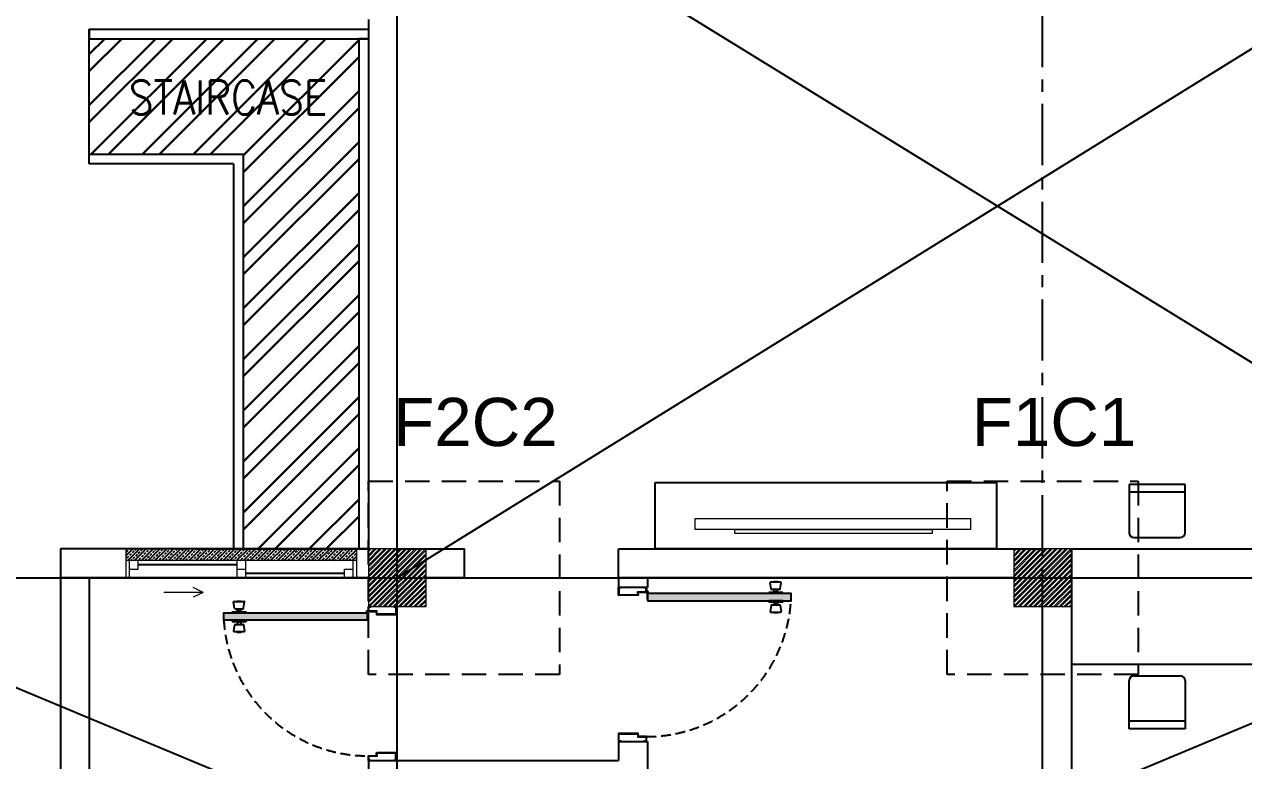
# Model space of a CAD drawing. Header units: millimetres. Extents: x -248340 to 456025, y 261499 to 1049645.
# Drawn here: x 56616 to 62951, y 381907 to 385732 of the extents above; entities that cross this region are included whole.
import ezdxf
from ezdxf.enums import TextEntityAlignment as Align

# ---------------------------------------------------------------- set-up
doc = ezdxf.new("R2010")
doc.units = ezdxf.units.MM
doc.header["$LTSCALE"] = 8
doc.header["$MEASUREMENT"] = 0
for name, pattern in [('CENTER', [50.8, 31.75, -6.35, 6.35, -6.35]), ('CONTINOUS', [0]), ('DASHED', [19.05, 12.7, -6.35]), ('HIDDEN', [9.525, 6.35, -3.175])]:
    doc.linetypes.add(name, pattern=pattern)
doc.layers.get('0').update_dxf_attribs({"linetype": 'CONTINUOUS'})
doc.layers.add('A-ANNO-DIMS', color=211, linetype='CONTINUOUS', lineweight=9)
doc.layers.add('A-GLAZ', color=151, linetype='CONTINUOUS', lineweight=18)
for name, color, linetype in [('ar_grid', 10, 'CENTER'), ('AR_ROOF', 7, 'CONTINUOUS'), ('ar_stairs', 7, 'CONTINOUS'), ('ar_wall', 7, 'CONTINOUS'), ('PDF_Geometry', 7, 'CONTINUOUS'), ('TEXT', 2, 'CONTINUOUS')]:
    doc.layers.add(name, color=color, linetype=linetype)
doc.styles.add('ARIAL', font='arial.ttf')
doc.styles.add('ROMANS', font='ROMANS', dxfattribs={"width": 0.8, "bigfont": 'BIGFONT'})

# ---------------------------------------------------------------- blocks, each defined once
blk = doc.blocks.new('SSS')
at = {"true_color": 0x939598}
h = blk.add_hatch(color=252, dxfattribs=at)
h.paths.add_polyline_path([(139671.9, -107321.8), (139660.2, -107321.8), (139660.2, -107360.2), (139759.7, -107360.2), (139759.7, -107344.1), (139802.6, -107344.1), (139802.6, -107321.8), (139790.9, -107321.8), (139790.9, -107320.6), (139803.8, -107320.6), (139803.8, -107345.3), (139760.9, -107345.3), (139760.9, -107361.4), (139659, -107361.4), (139659, -107320.6), (139671.9, -107320.6)])
h.paths.add_polyline_path([(139671.9, -108119.5), (139660.2, -108119.5), (139660.2, -108081.1), (139759.7, -108081.1), (139759.7, -108097.2), (139802.6, -108097.2), (139802.6, -108119.5), (139790.9, -108119.5), (139790.9, -108120.6), (139803.8, -108120.6), (139803.8, -108096), (139760.9, -108096), (139760.9, -108079.9), (139659, -108079.9), (139659, -108120.6), (139671.9, -108120.6)])
for points in [[(139809.7, -107390.9), (140555, -107390.9), (140555, -107353.3), (139809.7, -107353.3)], [(138353.1, -107490.9), (137607.8, -107490.9), (137607.8, -107453.3), (138353.1, -107453.3)]]:
    blk.add_hatch(color=252, dxfattribs=at).paths.add_polyline_path(points)
h = blk.add_hatch(color=252, dxfattribs=at)
h.paths.add_polyline_path([(138490.9, -107421.8), (138502.6, -107421.8), (138502.6, -107460.2), (138403.1, -107460.2), (138403.1, -107444.1), (138360.2, -107444.1), (138360.2, -107421.8), (138371.9, -107421.8), (138371.9, -107420.6), (138359, -107420.6), (138359, -107445.3), (138401.9, -107445.3), (138401.9, -107461.4), (138503.8, -107461.4), (138503.8, -107420.6), (138490.9, -107420.6)])
h.paths.add_polyline_path([(138490.9, -108219.5), (138502.6, -108219.5), (138502.6, -108181.1), (138403.1, -108181.1), (138403.1, -108197.2), (138360.2, -108197.2), (138360.2, -108219.5), (138371.9, -108219.5), (138371.9, -108220.6), (138359, -108220.6), (138359, -108196), (138401.9, -108196), (138401.9, -108179.9), (138503.8, -108179.9), (138503.8, -108220.6), (138490.9, -108220.6)])
at = {"layer": 'A-ANNO-DIMS', "ltscale": 1.25, "true_color": 0x939598}
h = blk.add_hatch(dxfattribs=at)
h.set_pattern_fill('ANSI32', color=252, scale=50)
h.set_pattern_definition([(45, (87838.863, 242863.806), (-13.2582521, 13.2582521), []), (45, (87847.702, 242863.806), (-13.2582521, 13.2582521), [])])
h.paths.add_polyline_path([(138359, -107420.6), (138659, -107420.6), (138659, -107120.6), (138359, -107120.6)])
h = blk.add_hatch(dxfattribs=at)
h.set_pattern_fill('ANSI32', color=252, scale=50)
h.set_pattern_definition([(45, (91192.063, 242863.806), (-13.2582521, 13.2582521), []), (45, (91200.902, 242863.806), (-13.2582521, 13.2582521), [])])
h.paths.add_polyline_path([(141712.2, -107420.6), (142012.2, -107420.6), (142012.2, -107120.6), (141712.2, -107120.6)])
at = {"color": 252, "ltscale": 1.25, "true_color": 0x939598}
for p, q in [((138509, -114270.6), (138509, -94932.4)), ((139849.7, -106775.6), (141622.4, -106775.6)), ((139849.7, -107120.6), (139849.7, -106775.6)), ((141622.4, -106775.6), (141622.4, -107120.6)), ((142602.4, -106785.8), (142311.8, -106785.8)), ((142311.8, -106785.8), (142311.8, -107036.5)), ((142602.4, -107036.5), (142602.4, -106785.8)), ((142602.4, -106826.2), (142311.8, -106826.2)), ((138359, -107120.6), (136759, -107120.6)), ((136759, -107120.6), (136759, -109983.3)), ((137459, -107120.6), (138359, -107120.6)), ((137708.9, -107120.6), (137659, -107120.6)), ((138509, -107120.6), (138859, -107120.6)), ((138859, -107270.6), (138859, -107120.6)), ((139659, -107120.6), (141862.2, -107120.6)), ((139659, -107270.6), (139659, -107120.6)), ((141622.4, -107120.6), (139849.7, -107120.6)), ((142012.2, -107120.6), (143515.4, -107120.6)), ((142336.8, -107061.5), (142577.4, -107061.5)), ((133324.4, -107270.6), (146515.4, -107270.6)), ((136909, -107270.6), (136909, -109833.3)), ((141712.2, -107270.6), (139659, -107270.6)), ((139659, -107270.6), (139659, -107320.6)), ((139809, -107270.6), (139809, -107320.6)), ((139809, -107320.6), (139659, -107320.6)), ((143515.4, -107720.6), (142012.2, -107720.6)), ((142311.8, -108055.5), (142311.8, -107804.8)), ((142336.8, -107779.8), (142577.4, -107779.8)), ((142602.4, -107804.8), (142602.4, -108055.5)), ((142602.4, -108015.1), (142311.8, -108015.1)), ((142602.4, -108055.5), (142311.8, -108055.5)), ((139659, -108079.9), (139659, -108220.6)), ((139659, -108120.6), (139809, -108120.6)), ((139809, -108120.6), (139809, -108370.6)), ((138359, -108196), (138359, -109833.3)), ((138359, -108220.6), (138509, -108220.6)), ((138509, -108220.6), (139659, -108220.6))]:
    blk.add_line(p, q, dxfattribs=at)
at = {"color": 252, "linetype": 'Continuous', "lineweight": 30, "ltscale": 1.25, "true_color": 0x939598}
for p, q in [((136909, -104550.9), (136989.3, -104470.6)), ((136909, -104816.1), (137254.5, -104470.6)), ((136909, -104639.3), (137077.7, -104470.6)), ((136909, -104904.5), (137342.9, -104470.6)), ((136919.6, -105070.6), (137519.6, -104470.6)), ((137008, -105070.6), (137608, -104470.6)), ((137184.8, -105070.6), (137784.8, -104470.6)), ((137273.2, -105070.6), (137873.2, -104470.6)), ((137450, -105070.6), (138050, -104470.6)), ((137538.4, -105070.6), (138138.4, -104470.6)), ((137709, -105076.8), (138309, -104476.8)), ((137709, -105165.2), (138309, -104565.2)), ((137709, -105341.9), (138309, -104741.9)), ((137709, -105430.3), (138309, -104830.3)), ((137709, -105607.1), (138309, -105007.1)), ((137709, -105695.5), (138309, -105095.5)), ((137708.9, -105872.3), (138309, -105272.3)), ((137708.9, -105960.7), (138309, -105360.6)), ((137708.9, -106137.5), (138309, -105537.4)), ((137708.9, -106225.9), (138309, -105625.8)), ((137708.9, -106402.7), (138309, -105802.6)), ((137708.9, -106491.1), (138309, -105891)), ((137708.9, -106667.9), (138309, -106067.8)), ((137708.9, -106756.3), (138309, -106156.1)), ((137708.9, -106933.1), (138309, -106332.9)), ((137708.9, -107021.5), (138309, -106421.3)), ((137786.5, -107120.6), (138309, -106598.1)), ((137874.9, -107120.6), (138309, -106686.5)), ((138051.6, -107120.6), (138309, -106863.3)), ((138140, -107120.6), (138309, -106951.6))]:
    blk.add_line(p, q, dxfattribs=at)
at = {"color": 252, "linetype": 'Continuous', "ltscale": 1.25, "true_color": 0x939598}
for p, q in [((137098.7, -107156.5), (137134.6, -107120.6)), ((137098.8, -107121.1), (137099.2, -107120.6)), ((137108.9, -107181.7), (137169.9, -107120.6)), ((137115.1, -107122.4), (137116.9, -107120.6)), ((137144.3, -107181.7), (137205.3, -107120.6)), ((137146, -107126.8), (137152.2, -107120.6)), ((137177, -107131.3), (137185.8, -107122.4)), ((137179.6, -107181.7), (137240.6, -107120.6)), ((137215, -107181.7), (137276, -107120.6)), ((137221.2, -107122.4), (137223, -107120.6)), ((137250.3, -107181.7), (137311.3, -107120.6)), ((137252.1, -107126.8), (137258.3, -107120.6)), ((137283, -107131.3), (137291.9, -107122.4)), ((137285.7, -107181.7), (137346.7, -107120.6)), ((137321, -107181.7), (137382.1, -107120.6)), ((137327.2, -107122.4), (137329, -107120.6)), ((137356.4, -107181.7), (137417.4, -107120.6)), ((137358.2, -107126.8), (137364.4, -107120.6)), ((137389.1, -107131.3), (137397.9, -107122.4)), ((137391.7, -107181.7), (137452.8, -107120.6)), ((137427.1, -107181.7), (137488.1, -107120.6)), ((137433.3, -107122.4), (137435.1, -107120.6)), ((137462.4, -107181.7), (137523.5, -107120.6)), ((137464.2, -107126.8), (137470.4, -107120.6)), ((137495.2, -107131.3), (137504, -107122.4)), ((137497.8, -107181.7), (137558.8, -107120.6)), ((137533.1, -107181.7), (137594.2, -107120.6)), ((137539.4, -107122.4), (137541.2, -107120.6)), ((137568.5, -107181.7), (137629.5, -107120.6)), ((137570.3, -107126.8), (137576.5, -107120.6)), ((137601.2, -107131.3), (137610.1, -107122.4)), ((137603.9, -107181.7), (137664.9, -107120.6)), ((137639.2, -107181.7), (137700.3, -107120.6)), ((137645.4, -107122.4), (137647.2, -107120.6)), ((137674.6, -107181.7), (137735.6, -107120.6)), ((137676.4, -107126.8), (137682.6, -107120.6)), ((137707.3, -107131.3), (137716.1, -107122.4)), ((137709.9, -107181.7), (137771, -107120.6)), ((137745.3, -107181.7), (137806.3, -107120.6)), ((137751.5, -107122.4), (137753.3, -107120.6)), ((137780.6, -107181.7), (137841.7, -107120.6)), ((137782.4, -107126.8), (137788.6, -107120.6)), ((137813.4, -107131.3), (137822.2, -107122.4)), ((137816, -107181.7), (137877, -107120.6)), ((137851.3, -107181.7), (137912.4, -107120.6)), ((137857.6, -107122.4), (137859.4, -107120.6)), ((137886.7, -107181.7), (137947.7, -107120.6)), ((137888.5, -107126.8), (137894.7, -107120.6)), ((137919.4, -107131.3), (137928.3, -107122.4)), ((137922, -107181.7), (137983.1, -107120.6)), ((137957.4, -107181.7), (138018.5, -107120.6)), ((137963.6, -107122.4), (137965.4, -107120.6)), ((137992.7, -107181.7), (138053.8, -107120.6)), ((137994.6, -107126.8), (138000.8, -107120.6)), ((138025.5, -107131.3), (138034.3, -107122.4)), ((138028.1, -107181.7), (138089.2, -107120.6)), ((138063.4, -107181.7), (138124.5, -107120.6)), ((138069.7, -107122.4), (138071.5, -107120.6)), ((138098.8, -107181.7), (138159.9, -107120.6)), ((138100.6, -107126.8), (138106.8, -107120.6)), ((138131.6, -107131.3), (138140.4, -107122.4)), ((138134.1, -107181.7), (138195.2, -107120.6)), ((138169.5, -107181.7), (138230.6, -107120.6)), ((138175.8, -107122.4), (138177.6, -107120.6)), ((138204.8, -107181.7), (138265.9, -107120.6)), ((138206.7, -107126.8), (138212.9, -107120.6)), ((138237.6, -107131.3), (138246.5, -107122.4)), ((138240.2, -107181.7), (138298.8, -107123.2)), ((138281.8, -107122.4), (138283.6, -107120.6)), ((137098.7, -107174.1), (137101.8, -107171)), ((137101.8, -107135.7), (137110.7, -107126.8)), ((137106.3, -107166.6), (137115.1, -107157.8)), ((137119.5, -107153.4), (137128.4, -107144.5)), ((137126.6, -107181.7), (137132.8, -107175.5)), ((137132.8, -107140.1), (137141.6, -107131.3)), ((137137.2, -107171), (137146, -107162.2)), ((137150.5, -107157.8), (137159.3, -107148.9)), ((137161.9, -107181.7), (137163.7, -107179.9)), ((137163.7, -107144.5), (137172.6, -107135.7)), ((137168.1, -107175.5), (137177, -107166.6)), ((137181.4, -107162.2), (137190.2, -107153.4)), ((137194.7, -107148.9), (137203.5, -107140.1)), ((137199.1, -107179.9), (137207.9, -107171)), ((137207.9, -107135.7), (137216.8, -107126.8)), ((137212.3, -107166.6), (137221.2, -107157.8)), ((137225.6, -107153.4), (137234.4, -107144.5)), ((137232.7, -107181.7), (137238.9, -107175.5)), ((137238.9, -107140.1), (137247.7, -107131.3)), ((137243.3, -107171), (137252.1, -107162.2)), ((137256.5, -107157.8), (137265.4, -107148.9)), ((137268, -107181.7), (137269.8, -107179.9)), ((137269.8, -107144.5), (137278.6, -107135.7)), ((137274.2, -107175.5), (137283, -107166.6)), ((137287.5, -107162.2), (137296.3, -107153.4)), ((137300.7, -107148.9), (137309.6, -107140.1)), ((137305.1, -107179.9), (137314, -107171)), ((137314, -107135.7), (137322.8, -107126.8)), ((137318.4, -107166.6), (137327.2, -107157.8)), ((137331.7, -107153.4), (137340.5, -107144.5)), ((137338.7, -107181.7), (137344.9, -107175.5)), ((137344.9, -107140.1), (137353.8, -107131.3)), ((137349.3, -107171), (137358.2, -107162.2)), ((137362.6, -107157.8), (137371.4, -107148.9)), ((137374.1, -107181.7), (137375.9, -107179.9)), ((137375.9, -107144.5), (137384.7, -107135.7)), ((137380.3, -107175.5), (137389.1, -107166.6)), ((137393.5, -107162.2), (137402.4, -107153.4)), ((137406.8, -107148.9), (137415.6, -107140.1)), ((137411.2, -107179.9), (137420, -107171)), ((137420, -107135.7), (137428.9, -107126.8)), ((137424.5, -107166.6), (137433.3, -107157.8)), ((137437.7, -107153.4), (137446.6, -107144.5)), ((137444.8, -107181.7), (137451, -107175.5)), ((137451, -107140.1), (137459.8, -107131.3)), ((137455.4, -107171), (137464.2, -107162.2)), ((137468.7, -107157.8), (137477.5, -107148.9)), ((137480.1, -107181.7), (137481.9, -107179.9)), ((137481.9, -107144.5), (137490.8, -107135.7)), ((137486.3, -107175.5), (137495.2, -107166.6)), ((137499.6, -107162.2), (137508.4, -107153.4)), ((137512.9, -107148.9), (137521.7, -107140.1)), ((137517.3, -107179.9), (137526.1, -107171)), ((137526.1, -107135.7), (137535, -107126.8)), ((137530.5, -107166.6), (137539.4, -107157.8)), ((137543.8, -107153.4), (137552.6, -107144.5)), ((137550.8, -107181.7), (137557, -107175.5)), ((137557, -107140.1), (137565.9, -107131.3)), ((137561.5, -107171), (137570.3, -107162.2)), ((137574.7, -107157.8), (137583.6, -107148.9)), ((137586.2, -107181.7), (137588, -107179.9)), ((137588, -107144.5), (137596.8, -107135.7)), ((137592.4, -107175.5), (137601.2, -107166.6)), ((137605.7, -107162.2), (137614.5, -107153.4)), ((137618.9, -107148.9), (137627.8, -107140.1)), ((137623.3, -107179.9), (137632.2, -107171)), ((137632.2, -107135.7), (137641, -107126.8)), ((137636.6, -107166.6), (137645.4, -107157.8)), ((137649.9, -107153.4), (137658.7, -107144.5)), ((137656.9, -107181.7), (137663.1, -107175.5)), ((137663.1, -107140.1), (137672, -107131.3)), ((137667.5, -107171), (137676.4, -107162.2)), ((137680.8, -107157.8), (137689.6, -107148.9)), ((137692.2, -107181.7), (137694.1, -107179.9)), ((137694.1, -107144.5), (137702.9, -107135.7)), ((137698.5, -107175.5), (137707.3, -107166.6)), ((137711.7, -107162.2), (137720.6, -107153.4)), ((137725, -107148.9), (137733.8, -107140.1)), ((137729.4, -107179.9), (137738.2, -107171)), ((137738.2, -107135.7), (137747.1, -107126.8)), ((137742.7, -107166.6), (137751.5, -107157.8)), ((137755.9, -107153.4), (137764.8, -107144.5)), ((137762.9, -107181.7), (137769.2, -107175.5)), ((137769.2, -107140.1), (137778, -107131.3)), ((137773.6, -107171), (137782.4, -107162.2)), ((137786.9, -107157.8), (137795.7, -107148.9)), ((137798.3, -107181.7), (137800.1, -107179.9)), ((137800.1, -107144.5), (137809, -107135.7)), ((137804.5, -107175.5), (137813.4, -107166.6)), ((137817.8, -107162.2), (137826.6, -107153.4)), ((137831.1, -107148.9), (137839.9, -107140.1)), ((137835.5, -107179.9), (137844.3, -107171)), ((137844.3, -107135.7), (137853.1, -107126.8)), ((137848.7, -107166.6), (137857.6, -107157.8)), ((137862, -107153.4), (137870.8, -107144.5)), ((137869, -107181.7), (137875.2, -107175.5)), ((137875.2, -107140.1), (137884.1, -107131.3)), ((137879.7, -107171), (137888.5, -107162.2)), ((137892.9, -107157.8), (137901.8, -107148.9)), ((137904.4, -107181.7), (137906.2, -107179.9)), ((137906.2, -107144.5), (137915, -107135.7)), ((137910.6, -107175.5), (137919.4, -107166.6)), ((137923.9, -107162.2), (137932.7, -107153.4)), ((137937.1, -107148.9), (137946, -107140.1)), ((137941.5, -107179.9), (137950.4, -107171)), ((137950.4, -107135.7), (137959.2, -107126.8)), ((137954.8, -107166.6), (137963.6, -107157.8)), ((137968.1, -107153.4), (137976.9, -107144.5)), ((137975.1, -107181.7), (137981.3, -107175.5)), ((137981.3, -107140.1), (137990.2, -107131.3)), ((137985.7, -107171), (137994.6, -107162.2)), ((137999, -107157.8), (138007.8, -107148.9)), ((138010.4, -107181.7), (138012.2, -107179.9)), ((138012.2, -107144.5), (138021.1, -107135.7)), ((138016.7, -107175.5), (138025.5, -107166.6)), ((138029.9, -107162.2), (138038.8, -107153.4)), ((138043.2, -107148.9), (138052, -107140.1)), ((138047.6, -107179.9), (138056.4, -107171)), ((138056.4, -107135.7), (138065.3, -107126.8)), ((138060.9, -107166.6), (138069.7, -107157.8)), ((138074.1, -107153.4), (138083, -107144.5)), ((138081.1, -107181.7), (138087.4, -107175.5)), ((138087.4, -107140.1), (138096.2, -107131.3)), ((138091.8, -107171), (138100.6, -107162.2)), ((138105.1, -107157.8), (138113.9, -107148.9)), ((138116.5, -107181.7), (138118.3, -107179.9)), ((138118.3, -107144.5), (138127.2, -107135.7)), ((138122.7, -107175.5), (138131.6, -107166.6)), ((138136, -107162.2), (138144.8, -107153.4)), ((138149.3, -107148.9), (138158.1, -107140.1)), ((138153.7, -107179.9), (138162.5, -107171)), ((138162.5, -107135.7), (138171.3, -107126.8)), ((138166.9, -107166.6), (138175.8, -107157.8)), ((138180.2, -107153.4), (138189, -107144.5)), ((138187.2, -107181.7), (138193.4, -107175.5)), ((138193.4, -107140.1), (138202.3, -107131.3)), ((138197.9, -107171), (138206.7, -107162.2)), ((138211.1, -107157.8), (138220, -107148.9)), ((138222.5, -107181.7), (138224.4, -107179.9)), ((138224.4, -107144.5), (138233.2, -107135.7)), ((138228.8, -107175.5), (138237.6, -107166.6)), ((138242.1, -107162.2), (138250.9, -107153.4)), ((138255.3, -107148.9), (138264.2, -107140.1)), ((138259.7, -107179.9), (138268.6, -107171)), ((138268.6, -107135.7), (138277.4, -107126.8)), ((138273, -107166.6), (138281.8, -107157.8)), ((138275.6, -107181.7), (138298.7, -107158.5)), ((138286.3, -107153.4), (138295.1, -107144.5)), ((138293.2, -107181.7), (138298.7, -107176.2))]:
    blk.add_line(p, q, dxfattribs=at)
at = {"color": 252, "true_color": 0x939598}
for p, q in [((140451.7, -107328.6), (140447.3, -107297.5)), ((140500.6, -107293.8), (140450.5, -107293.8)), ((140463.9, -107293.8), (140463.9, -107291.6)), ((140487.2, -107291.6), (140463.9, -107291.6)), ((140487.2, -107293.8), (140487.2, -107291.6)), ((140499.4, -107328.6), (140503.7, -107297.5)), ((140512.1, -107347.1), (140439, -107347.1)), ((140439, -107353.3), (140439, -107347.1)), ((140512.1, -107353.3), (140439, -107353.3)), ((140496.2, -107331.4), (140454.9, -107331.4)), ((140465.2, -107342.6), (140485.8, -107342.6)), ((140466.7, -107342.6), (140466.7, -107331.4)), ((140484.4, -107342.6), (140484.4, -107331.4)), ((140512.1, -107353.3), (140512.1, -107347.1)), ((137663.4, -107428.6), (137659, -107397.5)), ((137662.2, -107393.8), (137712.3, -107393.8)), ((137666.6, -107431.4), (137707.9, -107431.4)), ((137675.6, -107391.6), (137698.9, -107391.6)), ((137675.6, -107393.8), (137675.6, -107391.6)), ((137678.4, -107442.6), (137678.4, -107431.4)), ((137696.1, -107442.6), (137696.1, -107431.4)), ((137698.9, -107393.8), (137698.9, -107391.6)), ((137711.1, -107428.6), (137715.5, -107397.5)), ((140439, -107390.9), (140439, -107397.1)), ((140512.1, -107390.9), (140439, -107390.9)), ((140512.1, -107397.1), (140439, -107397.1)), ((140451.7, -107415.6), (140447.3, -107446.7)), ((140496.2, -107412.8), (140454.9, -107412.8)), ((140465.2, -107401.7), (140485.8, -107401.7)), ((140466.7, -107401.7), (140466.7, -107412.8)), ((140484.4, -107401.7), (140484.4, -107412.8)), ((140499.4, -107415.6), (140503.7, -107446.7)), ((140512.1, -107390.9), (140512.1, -107397.1)), ((137650.7, -107453.3), (137650.7, -107447.1)), ((137650.7, -107447.1), (137723.8, -107447.1)), ((137650.7, -107453.3), (137723.8, -107453.3)), ((137650.7, -107490.9), (137650.7, -107497.1)), ((137650.7, -107490.9), (137723.8, -107490.9)), ((137650.7, -107497.1), (137723.8, -107497.1)), ((137697.5, -107442.6), (137677, -107442.6)), ((137697.5, -107501.7), (137677, -107501.7)), ((137678.4, -107501.7), (137678.4, -107512.8)), ((137696.1, -107501.7), (137696.1, -107512.8)), ((137723.8, -107453.3), (137723.8, -107447.1)), ((137723.8, -107490.9), (137723.8, -107497.1)), ((140500.6, -107450.4), (140450.5, -107450.4)), ((140463.9, -107450.4), (140463.9, -107452.6)), ((140487.2, -107452.6), (140463.9, -107452.6)), ((140487.2, -107450.4), (140487.2, -107452.6)), ((137663.4, -107515.6), (137659, -107546.7)), ((137662.2, -107550.4), (137712.3, -107550.4)), ((137666.6, -107512.8), (137707.9, -107512.8)), ((137675.6, -107550.4), (137675.6, -107552.6)), ((137675.6, -107552.6), (137698.9, -107552.6)), ((137698.9, -107550.4), (137698.9, -107552.6)), ((137711.1, -107515.6), (137715.5, -107546.7))]:
    blk.add_line(p, q, dxfattribs=at)
for points in [[(139671.9, -107321.8), (139660.2, -107321.8), (139660.2, -107360.2), (139759.7, -107360.2), (139759.7, -107344.1), (139802.6, -107344.1), (139802.6, -107321.8), (139790.9, -107321.8), (139790.9, -107320.6), (139803.8, -107320.6), (139803.8, -107345.3), (139760.9, -107345.3), (139760.9, -107361.4), (139659, -107361.4), (139659, -107320.6), (139671.9, -107320.6)], [(139809.7, -107390.9), (140555, -107390.9), (140555, -107353.3), (139809.7, -107353.3)], [(138490.9, -107421.8), (138502.6, -107421.8), (138502.6, -107460.2), (138403.1, -107460.2), (138403.1, -107444.1), (138360.2, -107444.1), (138360.2, -107421.8), (138371.9, -107421.8), (138371.9, -107420.6), (138359, -107420.6), (138359, -107445.3), (138401.9, -107445.3), (138401.9, -107461.4), (138503.8, -107461.4), (138503.8, -107420.6), (138490.9, -107420.6)], [(138353.1, -107490.9), (137607.8, -107490.9), (137607.8, -107453.3), (138353.1, -107453.3)], [(139671.9, -108119.5), (139660.2, -108119.5), (139660.2, -108081.1), (139759.7, -108081.1), (139759.7, -108097.2), (139802.6, -108097.2), (139802.6, -108119.5), (139790.9, -108119.5), (139790.9, -108120.6), (139803.8, -108120.6), (139803.8, -108096), (139760.9, -108096), (139760.9, -108079.9), (139659, -108079.9), (139659, -108120.6), (139671.9, -108120.6)], [(138490.9, -108219.5), (138502.6, -108219.5), (138502.6, -108181.1), (138403.1, -108181.1), (138403.1, -108197.2), (138360.2, -108197.2), (138360.2, -108219.5), (138371.9, -108219.5), (138371.9, -108220.6), (138359, -108220.6), (138359, -108196), (138401.9, -108196), (138401.9, -108179.9), (138503.8, -108179.9), (138503.8, -108220.6), (138490.9, -108220.6)]]:
    blk.add_lwpolyline(points, close=True, dxfattribs=at)
for points in [[(139805.9, -107346.4, 0.414214), (139804.8, -107345.3), (139772.7, -107345.3), (139772.7, -107346.4), (139804.8, -107346.4, 12.92773), (139805, -107345.2), (139806, -107345.6, -13.063763), (139805.9, -107346.4)], [(139808.6, -107349.1, -0.414214), (139809.7, -107350.1), (139809.7, -107382.3), (139808.6, -107382.3), (139808.6, -107350.1, -12.92773), (139809.7, -107350), (139809.4, -107348.9, 13.063763), (139808.6, -107349.1)], [(138354.2, -107449.1, 0.414214), (138353.1, -107450.1), (138353.1, -107482.3), (138354.2, -107482.3), (138354.2, -107450.1, 12.92773), (138353, -107450), (138353.4, -107448.9, -13.063763), (138354.2, -107449.1)], [(138356.9, -107446.4, -0.414214), (138357.9, -107445.3), (138390.1, -107445.3), (138390.1, -107446.4), (138357.9, -107446.4, -12.92773), (138357.8, -107445.2), (138356.7, -107445.6, 13.063763), (138356.9, -107446.4)]]:
    blk.add_lwpolyline(points, format="xyb", close=True, dxfattribs=at)
at = {"color": 252, "ltscale": 1.25, "true_color": 0x939598}
for centre, start, end in [((142336.8, -107036.5), 180, 270), ((142577.4, -107036.5), 270, 0), ((142336.8, -107804.8), 90, 180), ((142577.4, -107804.8), 0, 90)]:
    blk.add_arc(centre, 25, start, end, dxfattribs=at)
at = {"color": 252, "true_color": 0x939598}
for centre, radius, start, end in [((140450.5, -107297), 3.22, 90, 187.97654), ((140500.6, -107297), 3.22, 352.02346, 90), ((140454.9, -107328.2), 3.22, 187.97654, 270), ((140461.1, -107342.9), 4.2, 260.18061, 5.14732), ((140490, -107342.9), 4.2, 174.85268, 279.81939), ((140496.2, -107328.2), 3.22, 270, 352.02346), ((137662.2, -107397), 3.22, 90, 187.97654), ((137666.6, -107428.2), 3.22, 187.97654, 270), ((137707.9, -107428.2), 3.22, 270, 352.02346), ((137712.3, -107397), 3.22, 352.02346, 90), ((140454.9, -107416), 3.22, 90, 172.02346), ((140461.1, -107401.3), 4.2, 354.85268, 99.81939), ((140490, -107401.3), 4.2, 80.18061, 185.14732), ((140496.2, -107416), 3.22, 7.97654, 90), ((137672.8, -107442.9), 4.2, 260.18061, 5.14732), ((137672.8, -107501.3), 4.2, 354.85268, 99.81939), ((137701.7, -107442.9), 4.2, 174.85268, 279.81939), ((137701.7, -107501.3), 4.2, 80.18061, 185.14732), ((140450.5, -107447.2), 3.22, 172.02346, 270), ((140500.6, -107447.2), 3.22, 270, 7.97654), ((137662.2, -107547.2), 3.22, 172.02346, 270), ((137666.6, -107516), 3.22, 90, 172.02346), ((137707.9, -107516), 3.22, 7.97654, 90), ((137712.3, -107547.2), 3.22, 270, 7.97654)]:
    blk.add_arc(centre, radius, start, end, dxfattribs=at)
at = {"color": 252, "linetype": 'HIDDEN', "true_color": 0x939598}
for centre, start, end in [((139805.4, -107345), 269.87271, 356.50006), ((138357.3, -107445), 183.49994, 270.12729)]:
    blk.add_arc(centre, 750.9, start, end, dxfattribs=at)
at = {"layer": 'A-ANNO-DIMS', "color": 252, "ltscale": 1.25, "true_color": 0x939598}
for points in [[(138359, -107420.6), (138659, -107420.6), (138659, -107120.6), (138359, -107120.6)], [(141712.2, -107420.6), (142012.2, -107420.6), (142012.2, -107120.6), (141712.2, -107120.6)]]:
    blk.add_lwpolyline(points, close=True, dxfattribs=at)
at = {"layer": 'A-GLAZ', "color": 252, "lineweight": 18, "true_color": 0x939598}
for p, q in [((137098.8, -107120.6), (137098.7, -107270.6)), ((138298.7, -107270.6), (138298.8, -107120.6)), ((137162.2, -107181.7), (137098.7, -107181.7)), ((137117.8, -107270.6), (137117.8, -107181.7)), ((137162.2, -107226.1), (137162.2, -107181.7)), ((137721, -107181.7), (137676.5, -107181.7)), ((137676.5, -107270.6), (137676.5, -107181.7)), ((137721, -107181.7), (137721, -107270.6)), ((138298.7, -107181.7), (138279.7, -107181.7)), ((138279.7, -107270.6), (138279.7, -107181.7)), ((137117.8, -107226.1), (137162.2, -107226.1)), ((137676.5, -107226.1), (137721, -107226.1)), ((138235.2, -107226.2), (138279.7, -107226.2)), ((138235.2, -107270.6), (138235.2, -107226.2)), ((137117.8, -107270.6), (137098.7, -107270.6)), ((137721, -107270.6), (137676.5, -107270.6)), ((138298.7, -107270.6), (138235.2, -107270.6))]:
    blk.add_line(p, q, dxfattribs=at)
at = {"layer": 'A-GLAZ', "color": 252, "true_color": 0x939598}
for p, q in [((138298.8, -107120.6), (137098.8, -107120.6)), ((137676.5, -107181.7), (137162.2, -107181.7)), ((138279.7, -107181.7), (137721, -107181.7)), ((137098.7, -107270.6), (138298.7, -107270.6)), ((137676.5, -107270.6), (137117.8, -107270.6)), ((138235.2, -107270.6), (137721, -107270.6)), ((137500.3, -107346.8), (137297.1, -107346.8)), ((137500.3, -107346.8), (137449.5, -107321.4)), ((137500.3, -107346.8), (137449.5, -107372.2))]:
    blk.add_line(p, q, dxfattribs=at)
at = {"layer": 'A-GLAZ', "color": 252, "lineweight": 25, "true_color": 0x939598}
for p, q in [((137676.5, -107203.9), (137162.2, -107203.9)), ((138235.2, -107248.4), (137721, -107248.4))]:
    blk.add_line(p, q, dxfattribs=at)
at = {"layer": 'ar_grid', "color": 252, "ltscale": 1.25, "true_color": 0x939598}
blk.add_line((141862.2, -114270.6), (141862.2, -94932.4), dxfattribs=at)
at = {"layer": 'AR_ROOF', "color": 252, "ltscale": 1.25, "true_color": 0x939598}
blk.add_line((138359, -104370.6), (138359, -107120.6), dxfattribs=at)
at = {"layer": 'ar_stairs', "color": 252, "ltscale": 1.25, "true_color": 0x939598}
blk.add_line((137659, -104420.6), (138359, -104420.6), dxfattribs=at)
at = {"layer": 'ar_wall', "color": 252, "ltscale": 1.25, "true_color": 0x939598}
for p, q in [((138509, -107120.6), (138509, -104370.6)), ((136909, -105120.6), (136909, -104420.6)), ((136909, -104420.6), (137659, -104420.6)), ((136909, -104420.6), (136909, -104470.6)), ((136909, -104470.6), (138359, -104470.6)), ((138359, -104470.6), (138309, -104470.6)), ((138309, -104470.6), (138309, -107120.6)), ((136909, -105120.6), (136909, -105070.6)), ((136909, -105070.6), (137659, -105070.6)), ((137659, -105070.6), (137709, -105070.6)), ((137709, -105070.6), (137708.9, -107120.6)), ((137659, -105120.6), (136909, -105120.6)), ((137659, -105120.6), (137658.9, -107120.6)), ((142012.2, -107120.6), (142012.2, -111420.6)), ((138359, -107270.6), (136759, -107270.6)), ((138859, -107270.6), (138659, -107270.6)), ((141862.2, -111120.6), (141862.2, -107270.6))]:
    blk.add_line(p, q, dxfattribs=at)
at = {"layer": 'PDF_Geometry', "color": 252, "lineweight": 13, "true_color": 0x939598}
for points in [[(141487.1, -106963), (141487.1, -107019.9), (140056.2, -107019.9), (140056.2, -106963)], [(141287.8, -107019.9), (141287.8, -107041.3), (140262.7, -107041.3), (140262.7, -107019.9)]]:
    blk.add_lwpolyline(points, close=True, dxfattribs=at)
at = {"layer": 'TEXT', "color": 252, "linetype": 'Continuous', "true_color": 0x939598, "style": 'ROMANS', "width": 0.85}
blk.add_text('STAIRCASE', height=175.73, dxfattribs=at).set_placement((137629.9, -104775.4), align=Align.MIDDLE)

msp = doc.modelspace()

# ---------------------------------------------------------------- linework, layer by layer
at = {"ltscale": 1.25}
for p, q in [((64872.572, 386769.63), (58553.672, 382857.13)), ((64810.072, 382857.13), (58553.672, 386707.13)), ((55203.672, 382857.13), (64810.072, 378857.275)), ((55203.672, 378857.13), (64810.072, 382857.13))]:
    msp.add_line(p, q, dxfattribs=at)
at = {"color": 3, "linetype": 'DASHED', "ltscale": 1.25}
for points in [[(58403.672, 383359.524), (59396.887, 383359.524), (59396.887, 382354.736), (58403.672, 382354.736)], [(61410.264, 383359.524), (62403.48, 383359.524), (62403.48, 382354.736), (61410.264, 382354.736)]]:
    msp.add_lwpolyline(points, close=True, dxfattribs=at)

# ---------------------------------------------------------------- block references
at = {"color": 1, "lineweight": 30}
msp.add_blockref('SSS', (-79955.332, 490127.626), dxfattribs=at)

# ---------------------------------------------------------------- texts
at = {"color": 3, "linetype": 'DASHED', "ltscale": 1.25, "char_height": 250.274, "width": 3542.48389, "attachment_point": 1, "style": 'ARIAL'}
for s, insert in [('F2C2', (58532.586, 383791.575)), ('F1C1', (61539.178, 383791.575))]:
    msp.add_mtext(s, dxfattribs=dict(at, insert=insert))

doc.saveas('drawing.dxf')
